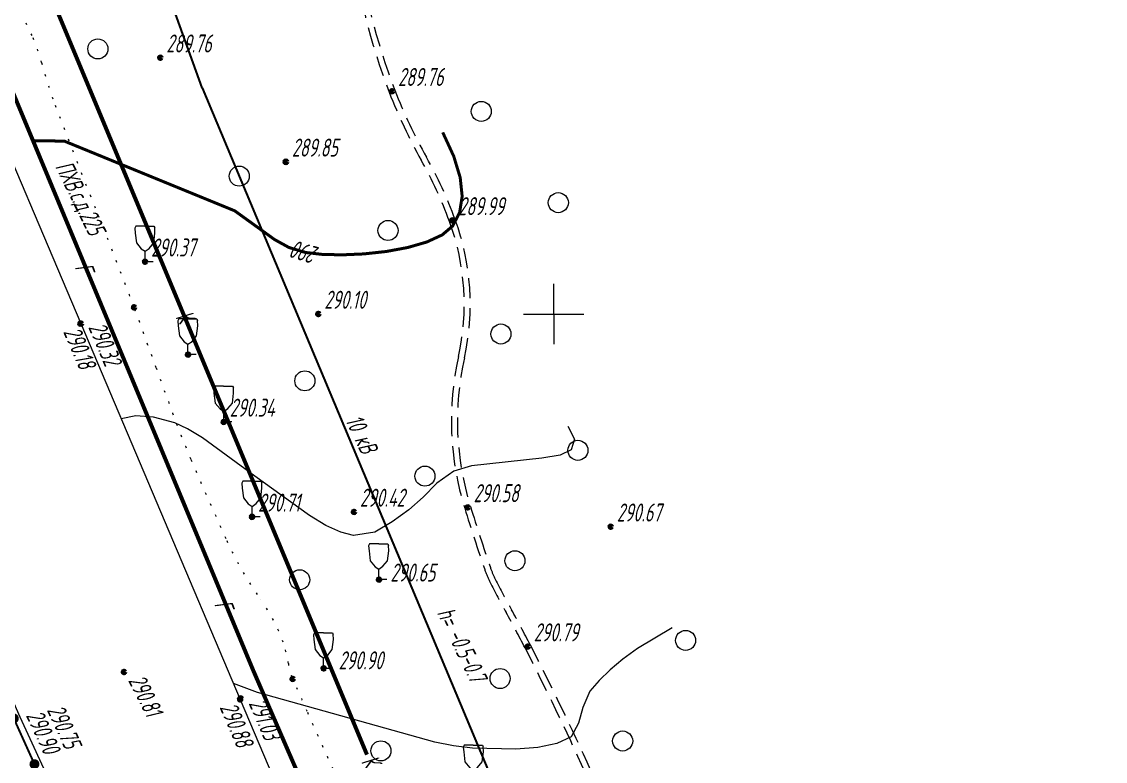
# Model space of a CAD drawing. Header units: metres. Extents: x -857 to 4713, y -766 to 4803.
# Drawn here: x 1814.2 to 1868.3, y 2210.3 to 2247.2 of the extents above; entities that cross this region are included whole.
import ezdxf

# ---------------------------------------------------------------- set-up
doc = ezdxf.new("R2010")
doc.units = ezdxf.units.M
for name, pattern in [('71100000a', [1, 0, -1]), ('COMMUN', [6, 5, -1]), ('DASHEDX2', [1.5, 1, -0.5])]:
    doc.linetypes.add(name, pattern=pattern)
for name, color, linetype, lineweight, transparency in [('31252100', 7, 'Continuous', 18, 0.65), ('71100000', 7, 'Continuous', 18, 0.65), ('71133200', 7, 'Continuous', 18, 0.65), ('82211000', 7, 'Continuous', 18, 0.65), ('Commun', 7, 'Continuous', 18, 0.65), ('CONTOURS-LABEL', 7, 'Continuous', 18, 0.65), ('GEO_POINTS', 7, 'Continuous', 18, 0.65), ('Grid', 7, 'Continuous', 18, 0.65), ('Otm', 7, 'Continuous', 18, 0.65), ('R_Поверхность7_CNT-MAJ', 7, 'Continuous', 18, 0.65), ('R_Поверхность7_CNT-MIN', 7, 'Continuous', 18, 0.65), ('Sit', 7, 'Continuous', 18, 0.65), ('Text_com', 7, 'Continuous', 18, 0.65)]:
    doc.layers.add(name, color=color, linetype=linetype, lineweight=lineweight, transparency=transparency)
doc.styles.add('eskd', font='ESKD1.shx', dxfattribs={"width": 1.2, "oblique": 15})
doc.styles.get("Standard").update_dxf_attribs({"font": 'GOST_0.TTF', "oblique": 15})
doc.linetypes.add('KABELww_500', pattern='A,0.0001,-0.4,[131,ltypeshp.shx,S=0.4,R=90,X=0.4,Y=-0.4],0.2,[131,ltypeshp.shx,S=0.2,R=90,X=0.4,Y=-0.2],3.6,[131,ltypeshp.shx,S=0.2,R=-90,X=-0.4,Y=0.2],0.2,[131,ltypeshp.shx,S=0.4,R=-90,X=-0.4,Y=0.4],-0.8,4,-0.4', length=9.6001)

# ---------------------------------------------------------------- blocks, each defined once
blk = doc.blocks.new('31252100a')
blk.add_circle((0, 0), 1)
blk = doc.blocks.new('71133200')
for p, q in [((-0.924145, 3.560442), (-1.024145, 3.360442)), ((-1.024145, 3.360442), (-0.977382, 2.864397)), ((-0.024145, 3.560442), (-0.924145, 3.560442)), ((-0.024145, 3.560442), (0.875855, 3.560442)), ((0.875855, 3.560442), (0.958164, 3.395824)), ((0.975974, 2.864397), (0.958164, 3.395824)), ((-0.977382, 2.864397), (-0.861899, 1.88241)), ((0.861899, 1.88241), (0.975974, 2.864397)), ((-0.861899, 1.88241), (-0.374616, 1.28565)), ((-0.374616, 1.28565), (0, 1.039723)), ((0, 1.039723), (0.401375, 1.321765)), ((0.401375, 1.321765), (0.861899, 1.88241)), ((0, 0), (0, 1.039723)), ((0.8, 0), (0, 0))]:
    blk.add_line(p, q)
at = {"style": 'eskd', "oblique": 14.99997778}
blk.add_attdef('Z', (1.873004, -0.239356), '', height=2, dxfattribs=at)
blk = doc.blocks.new('*U244')
at = {"layer": '82211000', "linetype": 'Continuous', "ltscale": 0.5}
for points in [[(5192358.938, 4969012.113, 1), (5192359.135, 4969011.653, 1)], [(5192359.925, 4969009.816, 1), (5192360.123, 4969009.357, 1)], [(5192360.913, 4969007.519, 1), (5192361.11, 4969007.06, 1)], [(5192361.9, 4969005.223, 1), (5192362.098, 4969004.763, 1)], [(5192362.888, 4969002.926, 1), (5192363.085, 4969002.467, 1)], [(5192363.875, 4969000.629, 1), (5192364.073, 4969000.17, 1)], [(5192364.863, 4968998.332, 1), (5192365.06, 4968997.873, 1)], [(5192365.85, 4968996.036, 1), (5192366.048, 4968995.576, 1)], [(5192366.838, 4968993.739, 1), (5192367.035, 4968993.28, 1)], [(5192367.831, 4968991.445, 1), (5192368.037, 4968990.989, 1)], [(5192368.86, 4968989.167, 1), (5192369.066, 4968988.711, 1)], [(5192369.889, 4968986.888, 1), (5192370.095, 4968986.432, 1)], [(5192370.918, 4968984.61, 1), (5192371.124, 4968984.154, 1)], [(5192371.947, 4968982.331, 1), (5192372.153, 4968981.876, 1)], [(5192372.976, 4968980.053, 1), (5192373.182, 4968979.597, 1)], [(5192374.005, 4968977.774, 1), (5192374.211, 4968977.319, 1)], [(5192375.034, 4968975.496, 1), (5192375.24, 4968975.04, 1)], [(5192376.063, 4968973.218, 1), (5192376.269, 4968972.762, 1)], [(5192377.092, 4968970.939, 1), (5192377.298, 4968970.484, 1)], [(5192378.121, 4968968.661, 1), (5192378.327, 4968968.205, 1)], [(5192379.15, 4968966.382, 1), (5192379.356, 4968965.927, 1)]]:
    blk.add_hatch(color=256, dxfattribs=at).paths.add_polyline_path(points, flags=0)
at = {"layer": '82211000', "linetype": 'Continuous', "ltscale": 0.5, "flags": 128}
blk.add_lwpolyline([(5192358.543, 4969013.031, 0.1, 0.1, 0), (5192358.938, 4969012.113, 0, 0, 0)], format="xyseb", dxfattribs=at)
at = {"layer": '82211000', "linetype": 'Continuous', "ltscale": 0.5, "const_width": 0.1}
for points in [[(5192359.135, 4969011.653), (5192359.925, 4969009.816)], [(5192360.123, 4969009.357), (5192360.913, 4969007.519)], [(5192361.11, 4969007.06), (5192361.9, 4969005.223)], [(5192362.098, 4969004.763), (5192362.888, 4969002.926)], [(5192363.085, 4969002.467), (5192363.875, 4969000.629)], [(5192364.073, 4969000.17), (5192364.863, 4968998.332)], [(5192365.06, 4968997.873), (5192365.85, 4968996.036)], [(5192366.048, 4968995.576), (5192366.838, 4968993.739)], [(5192368.037, 4968990.989), (5192368.86, 4968989.167)], [(5192369.066, 4968988.711), (5192369.889, 4968986.888)], [(5192370.095, 4968986.432), (5192370.918, 4968984.61)], [(5192371.124, 4968984.154), (5192371.947, 4968982.331)], [(5192372.153, 4968981.876), (5192372.976, 4968980.053)], [(5192373.182, 4968979.597), (5192374.005, 4968977.774)], [(5192374.211, 4968977.319), (5192375.034, 4968975.496)], [(5192375.24, 4968975.04), (5192376.063, 4968973.218)], [(5192376.269, 4968972.762), (5192377.092, 4968970.939)], [(5192377.298, 4968970.484), (5192378.121, 4968968.661)], [(5192378.327, 4968968.205), (5192379.15, 4968966.382)]]:
    blk.add_lwpolyline(points, dxfattribs=at)
at = {"layer": '82211000', "linetype": 'Continuous', "ltscale": 0.5}
blk.add_lwpolyline([(5192367.035, 4968993.28, 0.1, 0.1, 0), (5192367.679, 4968991.781, 0.1, 0.1, 0), (5192367.831, 4968991.445, 0, 0, 0)], format="xyseb", dxfattribs=at)
at = {"layer": '82211000', "ltscale": 0.5, "const_width": 0.1}
blk.add_lwpolyline([(5192379.356, 4968965.927), (5192379.639, 4968965.299)], dxfattribs=at)
blk = doc.blocks.new('GRID')
at = {"layer": 'Grid', "color": 104}
blk.add_line((-1.5, 0), (1.5, 0), dxfattribs=at)
for points in [[(0, 0), (0, 1.5)], [(0, 0), (0, -1.5)]]:
    blk.add_lwpolyline(points, dxfattribs=at)

msp = doc.modelspace()

# ---------------------------------------------------------------- linework, layer by layer
msp.add_circle((1927.819, 2018.595), 2784.802)
at = {"layer": '71100000', "linetype": '71100000a', "ltscale": 0.5}
msp.add_lwpolyline([(1814.019, 2247.91, -0.040446), (1814.769, 2246.525, -0.039251), (1815.24, 2245.179, 0.025097), (1815.918, 2243.057, 0.00676), (1817.921, 2237.93, -0.006992), (1819.855, 2232.973, -0.004475), (1820.951, 2229.962, 0.004825), (1821.97, 2227.169, 0.011418), (1822.688, 2225.382, 0.004977), (1824.47, 2221.34, 0.049624), (1826.177, 2218.386, -0.070917), (1827.287, 2216.264, -0.050439), (1827.545, 2215.208, 0.0688), (1827.762, 2214.439, 0.000646), (1827.951, 2214.01, 0.000224), (1828.497, 2212.775, 0.002206), (1829.808, 2209.849, -0.003622)], format="xyb", dxfattribs=at)
at = {"layer": 'Commun', "color": 1, "linetype": 'KABELww_500', "lineweight": 30, "elevation": 289.986, "flags": 128}
for points in [[(1823.243, 2243.929), (1811.25, 2277.229), (1799.041, 2305.063), (1783.528, 2341.564), (1776.489, 2359.324)], [(1823.243, 2243.929), (1855.866, 2166.081), (1875.595, 2122.577), (1937.084, 1994.846)]]:
    msp.add_lwpolyline(points, dxfattribs=at)
at = {"layer": 'Commun', "color": 32, "linetype": 'COMMUN', "ltscale": 0.7, "const_width": 0.2, "elevation": 289.283, "flags": 128}
msp.add_lwpolyline([(1813.4, 2254.038), (1831.466, 2210.66)], dxfattribs=at)
at = {"layer": 'Commun', "color": 4, "linetype": 'COMMUN', "ltscale": 0.7, "const_width": 0.2, "flags": 128}
msp.add_lwpolyline([(1893.493, 2183.69), (1885.977, 2182.036), (1876.849, 2161.782), (1859.267, 2141.055), (1858.358, 2139.3), (1845.272, 2169.941), (1825.789, 2214.873), (1813.516, 2244.405)], dxfattribs=at)
at = {"layer": 'GEO_POINTS', "lineweight": 60}
for centre in [(1821.16, 2245.424, 289.763), (1832.719, 2243.753, 289.759), (1827.42, 2240.23, 289.853), (1835.721, 2237.309, 289.988), (1820.401, 2235.248, 290.368), (1819.855, 2232.973, 290.287), (1829.04, 2232.641, 290.1), (1817.175, 2232.16, 290.179), (1817.197, 2232.163, 290.318), (1822.541, 2230.614, 290.562), (1824.325, 2227.259, 290.336), (1825.736, 2222.522, 290.71), (1830.816, 2222.767, 290.424), (1836.482, 2222.994, 290.582), (1843.624, 2222.029, 290.671), (1832.062, 2219.394, 290.653), (1839.483, 2216.052, 290.795), (1829.306, 2214.964, 290.899), (1819.345, 2214.784, 290.812), (1827.762, 2214.439, 290.942), (1825.138, 2213.415, 290.883), (1825.175, 2213.464, 291.029)]:
    msp.add_circle(centre, 0.06, dxfattribs=at)
at = {"layer": 'R_Поверхность7_CNT-MAJ', "color": 32, "const_width": 0.15, "elevation": 290, "flags": 128}
msp.add_lwpolyline([(1835.244, 2241.699), (1835.792, 2240.508), (1836.115, 2239.445), (1836.213, 2238.511), (1836.087, 2237.705), (1835.736, 2237.028), (1835.221, 2236.588), (1834.451, 2236.232), (1833.497, 2235.956), (1832.426, 2235.758), (1831.31, 2235.637), (1830.218, 2235.59), (1829.22, 2235.615), (1828.385, 2235.711), (1827.575, 2235.959), (1826.859, 2236.353), (1824.872, 2237.786), (1816.379, 2241.262), (1814.87, 2241.286)], dxfattribs=at)
at = {"layer": 'R_Поверхность7_CNT-MIN', "color": 32, "flags": 128}
for points, elevation in [([(1841.487, 2227.045), (1841.822, 2226.398), (1841.643, 2225.859), (1841.107, 2225.604), (1840.186, 2225.448), (1836.685, 2225.067), (1835.798, 2224.8), (1834.947, 2224.207), (1834.273, 2223.507), (1833.55, 2222.877), (1832.729, 2222.279), (1831.856, 2221.756), (1830.797, 2221.592), (1830.162, 2221.75), (1829.422, 2222.093), (1828.6, 2222.581), (1825.877, 2224.546), (1823.258, 2226.461), (1822.518, 2226.911), (1821.882, 2227.204), (1820.823, 2227.494), (1819.932, 2227.563), (1819.21, 2227.41)], 290.5), ([(1846.687, 2216.994), (1844.956, 2215.952), (1844.227, 2215.426), (1843.588, 2214.896), (1843.04, 2214.363), (1842.582, 2213.827), (1842.234, 2213.014), (1842.009, 2212.232), (1841.652, 2211.546), (1840.936, 2211.209), (1839.98, 2211.018), (1838.891, 2210.938), (1836.732, 2210.976), (1835.789, 2211.095), (1834.852, 2211.279), (1826.013, 2213.756), (1824.803, 2214.207)], 291)]:
    msp.add_lwpolyline(points, dxfattribs=dict(at, elevation=elevation))
at = {"layer": 'Sit', "flags": 128}
for points, elevation in [([(1797.789, 2277.725), (1801.462, 2269.121), (1806.568, 2257.188), (1817.197, 2232.163), (1825.138, 2213.415), (1831.369, 2198.714), (1836.206, 2187.292), (1841.172, 2175.765), (1848.679, 2158.042), (1853.018, 2147.747)], 287.59), ([(1799.646, 2246.156), (1802.716, 2238.994), (1808.536, 2225.31), (1814.159, 2212.551), (1821.063, 2197.551)], 289.534)]:
    msp.add_lwpolyline(points, dxfattribs=dict(at, elevation=elevation))
at = {"layer": 'Sit', "linetype": 'DASHEDX2'}
for points in [[(1823.526, 2265.308, 0.007412), (1825.858, 2261.069, 0.008722), (1827.955, 2257.53, 0.001961), (1828.798, 2256.176, -0.004281), (1829.179, 2255.557, -0.104265), (1830.651, 2251.333, 0.059888), (1832.579, 2243.699, 0.036223), (1834.172, 2240.309, -0.039859), (1835.58, 2237.257, -0.143981), (1836.029, 2230.514, 0.131018), (1836.339, 2222.95, 0.007018), (1837.336, 2219.896, 0.034867), (1837.596, 2219.281, 0.009275), (1838.41, 2217.745, -0.008028), (1839.35, 2215.984, -0.012289), (1842.344, 2209.777, 0.011484), (1845.544, 2203.116, 0.022527), (1849.234, 2196.608, -0.019232), (1853.593, 2189.038, -0.010593), (1854.034, 2188.154, -0.001501), (1857.013, 2181.804, -0.041545), (1859.462, 2175.149, -0.029346), (1861.564, 2165.324, -0.029346)], [(1823.791, 2265.449, 0.007412), (1826.118, 2261.217, 0.008722), (1828.211, 2257.687, 0.001961), (1829.052, 2256.335, -0.004281), (1829.435, 2255.712, -0.104265), (1830.949, 2251.372, 0.059888), (1832.859, 2243.807, 0.036223), (1834.434, 2240.456, -0.039859), (1835.861, 2237.361, -0.143981), (1836.321, 2230.449, 0.131018), (1836.626, 2223.039, 0.007018), (1837.62, 2219.993, 0.034867), (1837.863, 2219.417, 0.009275), (1838.672, 2217.891, -0.008028), (1839.617, 2216.12, -0.012289), (1842.617, 2209.9, 0.011484), (1845.811, 2203.252, 0.022527), (1849.488, 2196.768, -0.019232), (1853.859, 2189.178, -0.010593), (1854.305, 2188.283, -0.001501), (1857.285, 2181.93, -0.041545), (1859.751, 2175.229, -0.029346), (1861.861, 2165.369, -0.029346)]]:
    msp.add_lwpolyline(points, format="xyb", dxfattribs=at)

# ---------------------------------------------------------------- block references
at = {"layer": '31252100', "color": 7, "xscale": 0.5, "yscale": 0.5, "zscale": 0.5}
for p in [(1818.046, 2245.862), (1837.167, 2242.748), (1825.097, 2239.518), (1841.007, 2238.194), (1832.514, 2236.806), (1838.147, 2231.642), (1828.37, 2229.306), (1841.985, 2225.84), (1834.357, 2224.554), (1838.846, 2220.333), (1828.111, 2219.384), (1847.355, 2216.36), (1838.104, 2214.457), (1844.217, 2211.342), (1832.161, 2210.849)]:
    msp.add_blockref('31252100a', p, dxfattribs=at)
at = {"layer": '71133200', "color": 7, "xscale": 0.5, "yscale": 0.5, "zscale": 0.5}
for p in [(1820.401, 2235.248, 290.368), (1822.541, 2230.614, 290.562), (1824.325, 2227.259, 290.336), (1825.736, 2222.522, 290.71), (1832.062, 2219.394, 290.653), (1829.306, 2214.964, 290.899), (1836.781, 2209.361, 291.066)]:
    msp.add_blockref('71133200', p, dxfattribs=at)
at = {"layer": '82211000', "color": 7}
msp.add_blockref('*U244', (-5190559.223, -4966767.36), dxfattribs=at)
at = {"layer": 'Grid', "color": 7, "linetype": 'Continuous'}
msp.add_blockref('GRID', (1840.777, 2232.64), dxfattribs=at)

# ---------------------------------------------------------------- texts
at = {"layer": 'CONTOURS-LABEL', "color": 32, "oblique": 13, "width": 0.8}
msp.add_text('290', height=0.9, rotation=162.9574, dxfattribs=at).set_placement((1829.137, 2235.945, 290))
at = {"layer": 'Otm', "oblique": 13, "width": 0.8}
for s, p in [('289.76', (1821.46, 2245.684, 289.763)), ('289.76', (1833.019, 2244.013, 289.759)), ('289.85', (1827.72, 2240.49, 289.853)), ('289.99', (1836.021, 2237.569, 289.988)), ('290.37', (1820.701, 2235.508, 290.368)), ('290.10', (1829.34, 2232.901, 290.1)), ('290.34', (1824.625, 2227.519, 290.336)), ('290.58', (1836.782, 2223.254, 290.582)), ('290.71', (1826.036, 2222.782, 290.71)), ('290.42', (1831.116, 2223.027, 290.424)), ('290.67', (1843.924, 2222.289, 290.671)), ('290.65', (1832.636, 2219.294, 290.653)), ('290.79', (1839.783, 2216.312, 290.795)), ('290.90', (1830.052, 2214.914, 290.899))]:
    msp.add_text(s, height=0.9, dxfattribs=at).set_placement(p)
for s, rotation, p in [('290.18', 292.9562, (1816.307, 2231.757, 290.179)), ('290.32', 292.9562, (1817.554, 2231.988, 290.318)), ('290.81', 296.4797, (1819.54, 2214.366, 290.812)), ('290.75', 294.5175, (1815.491, 2212.892, 290.752)), ('290.88', 292.966, (1824.104, 2213.027, 290.883)), ('291.03', 292.966, (1825.554, 2213.226, 291.029)), ('290.90', 294.5175, (1814.445, 2212.624, 290.895))]:
    msp.add_text(s, height=0.9, rotation=rotation, dxfattribs=at).set_placement(p)
at = {"layer": 'Text_com', "oblique": 13, "width": 0.8}
for s, rotation, p in [('ПХВ.с.д.225', 296.1628, (1815.898, 2240, 856.215)), ('Г', 290.4382, (1816.878, 2234.989, 282.899)), ('К', 300.3586, (1821.895, 2232.493, 286.771)), ('Г', 290.4382, (1823.831, 2218.179, 282.899)), ('К', 300.3586, (1831.152, 2210.314, 286.771))]:
    msp.add_text(s, height=0.9, rotation=rotation, dxfattribs=at).set_placement(p)
at = {"layer": 'Text_com', "color": 1, "oblique": 13, "width": 0.8}
for s, p in [('10 кВ ', (1830.366, 2227.337, 568.007)), ('h= -0.5-0.7', (1834.936, 2217.739, 568.007))]:
    msp.add_text(s, height=0.9, rotation=295.6548, dxfattribs=at).set_placement(p)

doc.saveas('drawing.dxf')
